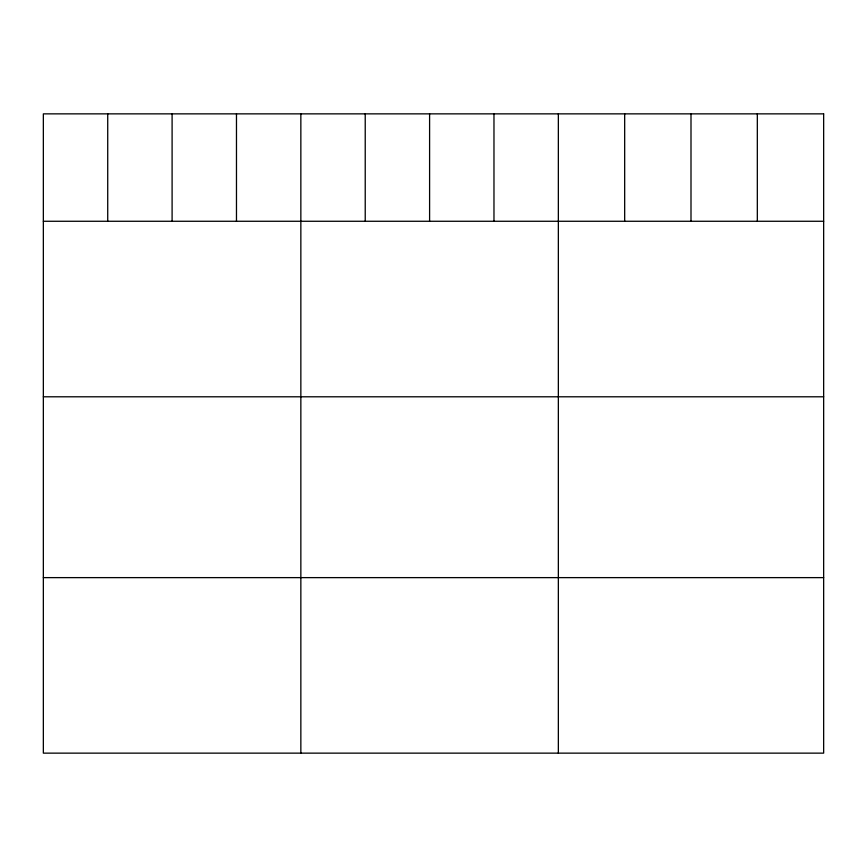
<?xml version="1.0" encoding="UTF-8"?>
<svg xmlns="http://www.w3.org/2000/svg" width="867" height="867" viewBox="0 0 867 867"><rect width="100%" height="100%" fill="white"/><g stroke="black" fill="none" stroke-linecap="round" stroke-linejoin="round"><path stroke-width="1.3" d="M43.35 221.269L823.65 221.269M43.35 396.793L823.65 396.793M43.35 577.628L823.65 577.628M757.324 113.859L757.324 221.269M690.999 113.859L690.999 221.269M624.673 113.859L624.673 221.269M558.348 113.859L558.348 753.141M493.973 113.859L493.973 221.269M429.598 113.859L429.598 221.269M365.224 113.859L365.224 221.269M300.849 113.859L300.849 753.141M236.474 113.859L236.474 221.269M172.1 113.859L172.1 221.269M107.725 113.859L107.725 221.269M823.65 113.859L43.35 113.859L43.35 753.141L823.65 753.141L823.65 113.859"/></g></svg>
